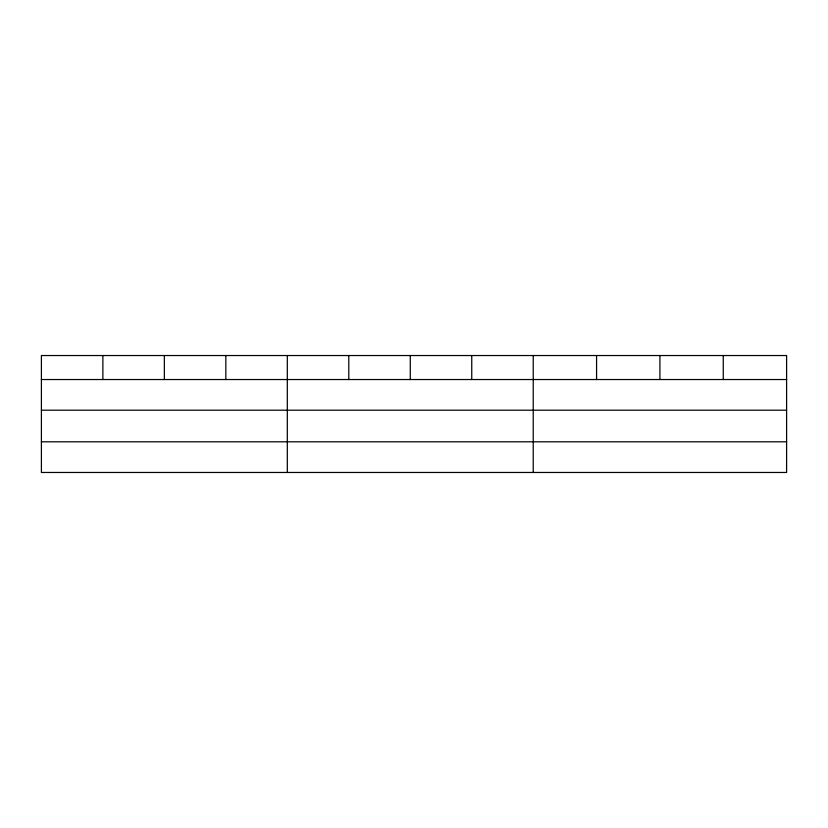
<?xml version="1.0" encoding="UTF-8"?>
<svg xmlns="http://www.w3.org/2000/svg" width="828" height="828" viewBox="0 0 828 828"><rect width="100%" height="100%" fill="white"/><g stroke="black" fill="none" stroke-linecap="round" stroke-linejoin="round"><path stroke-width="1.24" d="M786.6 410.202L786.6 355.533L41.4 355.533L41.4 472.467L786.6 472.467L786.6 410.202L41.4 410.202M41.4 379.534L786.6 379.534M41.4 441.8L786.6 441.8M723.258 355.533L723.258 379.534M659.916 355.533L659.916 379.534M596.574 355.533L596.574 379.534M533.232 355.533L533.232 472.467M471.753 355.533L471.753 379.534M410.274 355.533L410.274 379.534M348.795 355.533L348.795 379.534M287.316 355.533L287.316 472.467M225.837 355.533L225.837 379.534M164.358 355.533L164.358 379.534M102.879 355.533L102.879 379.534"/></g></svg>
